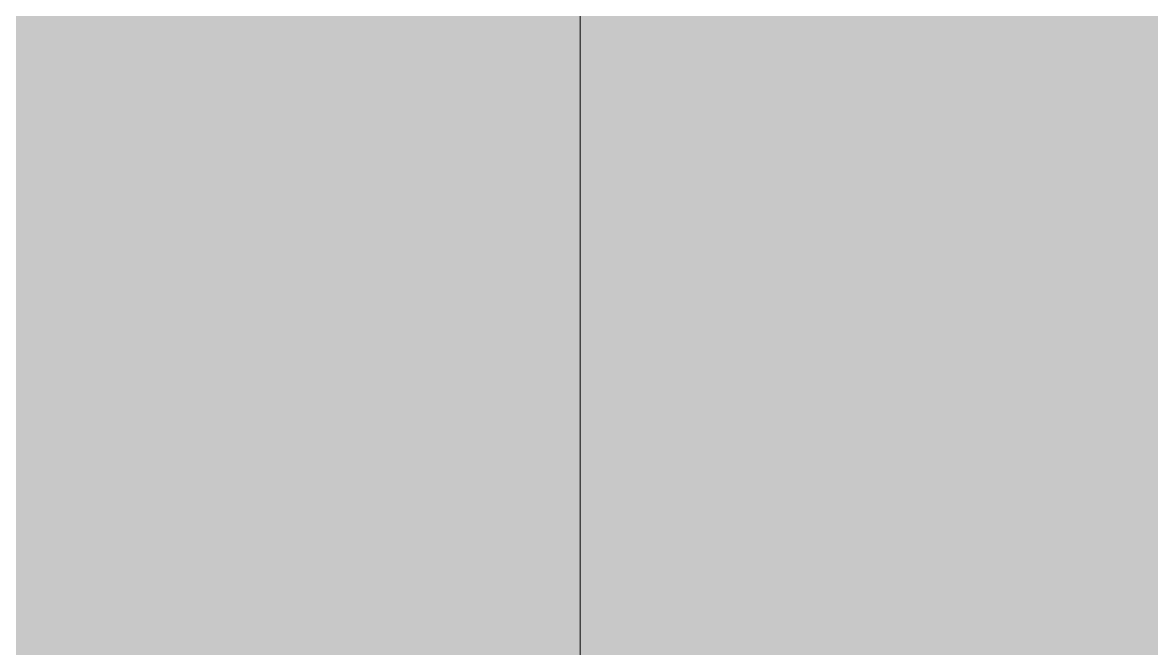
# Model space of a CAD drawing. Header units: metres. Extents: x -208 to 1512, y -277 to 123.
# Drawn here: x 16.199 to 17.092, y -22.025 to -21.529 of the extents above; entities that cross this region are included whole.
import ezdxf

# ---------------------------------------------------------------- set-up
doc = ezdxf.new("R2010")
doc.units = ezdxf.units.M
doc.header["$MEASUREMENT"] = 0
doc.layers.add('325 Dachfenster', color=7, linetype='Continuous')
doc.layers.add('330 Dachaufbau', color=7, linetype='Continuous')

# ---------------------------------------------------------------- blocks, each defined once
blk = doc.blocks.new('Dachfläche_8_4', base_point=(18.9306, -21.27982))
at = {"layer": '330 Dachaufbau', "linetype": 'Continuous', "lineweight": 0, "true_color": 0x000000}
h = blk.add_hatch(color=18, dxfattribs=at)
h.paths.add_polyline_path([(18.91751, -24.33504), (18.9306, -21.27982), (12.32089, -21.27982), (12.32089, -21.295), (15.47503, -21.295), (15.47503, -24.33504)])
h.paths.add_polyline_path([(16.23688, -23.72517), (16.23688, -22.11982), (17.89688, -22.11982), (17.89688, -23.72517)], flags=0)
blk = doc.blocks.new('DF Marker 27[471]_4', base_point=(16.64, -22.14502))
at = {"layer": '325 Dachfenster', "color": 7, "linetype": 'Continuous', "lineweight": 13}
blk.add_line((16.64, -18.38877), (16.64, -24.03657), dxfattribs=at)
blk = doc.blocks.new('VELUX SlopeRoofBundle[6]_4')
at = {"layer": '325 Dachfenster', "linetype": 'Continuous', "lineweight": 0}
blk.add_line((16.64, -18.38877), (16.64, -24.03657), dxfattribs=at)
at = {"layer": '325 Dachfenster', "color": 7, "lineweight": 13}
blk.add_blockref('DF Marker 27[471]_4', (16.64, -22.14502), dxfattribs=at)
blk = doc.blocks.new('Dachfläche_16_4', base_point=(17.97, -22.1008))
at = {"layer": '325 Dachfenster', "linetype": 'Continuous', "lineweight": 0}
blk.add_blockref('VELUX SlopeRoofBundle[6]_4', (0, 0), dxfattribs=at)

msp = doc.modelspace()

# ---------------------------------------------------------------- block references
at = {"layer": '330 Dachaufbau', "color": 7, "linetype": 'Continuous', "lineweight": 18}
msp.add_blockref('Dachfläche_8_4', (18.9306, -21.27982), dxfattribs=at)

# ---------------------------------------------------------------- next in the draw order: block references
at = {"layer": '325 Dachfenster', "color": 7, "linetype": 'Continuous', "lineweight": 13, "true_color": 0xf4f4f4}
msp.add_blockref('Dachfläche_16_4', (17.97, -22.1008), dxfattribs=at)

doc.saveas('drawing.dxf')
